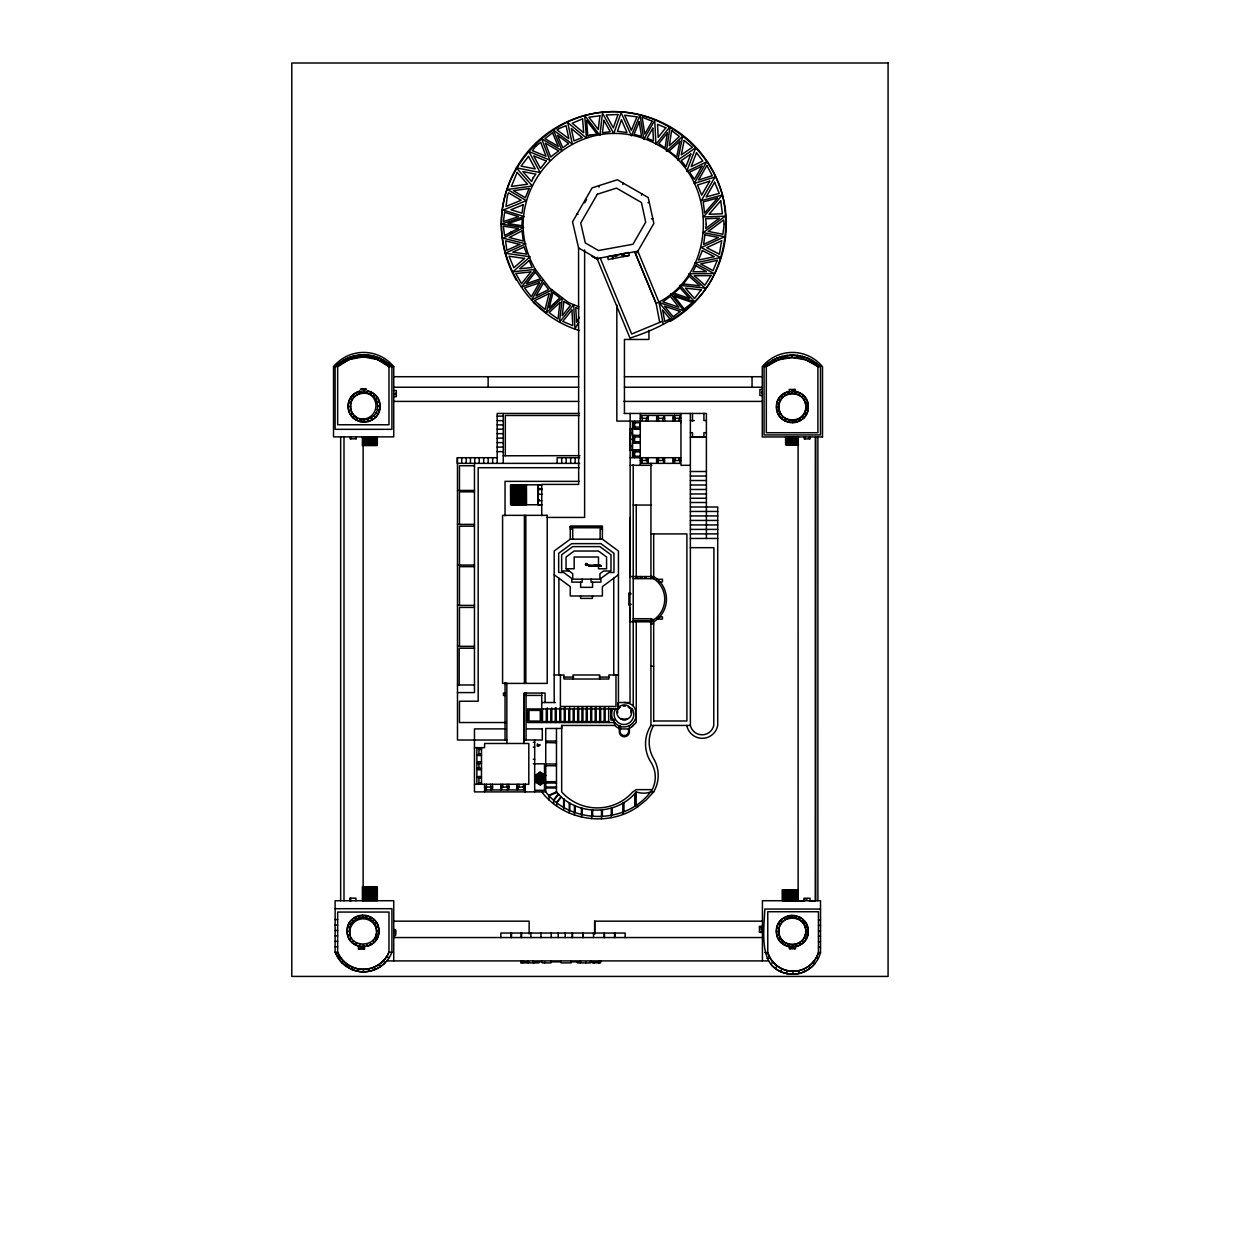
<?xml version="1.0" encoding="UTF-8"?>
<svg xmlns="http://www.w3.org/2000/svg" width="1260" height="1260" viewBox="0 0 1260 1260"><rect width="100%" height="100%" fill="white"/><g stroke="black" fill="none" stroke-linecap="round" stroke-linejoin="round"><path stroke-width="1.5" d="M634.646 427.093L640.269 427.093L640.269 422.746L634.646 422.746L634.646 421.092M640.269 422.746L640.269 421.092L640.269 428.904L634.646 428.904L634.646 422.084L632.552 422.084L632.552 450.245L640.269 449.977L632.552 449.977M680.935 422.746L680.935 421.092L616.833 421.092L616.833 304.967M524.286 693.095L524.176 743.479L524.286 693.047L545.076 693.063L545.076 702.529M623.92 811.582L623.984 802.384M524.192 739.982L542.288 740.014L542.288 728.469M653.688 791.894L650.932 791.894A21.247 21.247 0 0 1 636.253 791.894L636.142 805.298L638.08 806.51L646.427 799.785L653.688 791.894A32.744 32.744 0 0 0 653.688 758.709A32.839 32.839 0 0 1 653.688 725.445M512.096 232.675L510.772 232.108L510.331 233.163M792.115 357.462L805.817 359.825L817.913 366.644L817.913 432.731L766.316 432.731L766.316 366.644A40.871 40.871 0 0 1 817.913 366.644L820.481 366.644A40.099 40.099 0 0 0 764.064 366.644L766.316 366.644L778.428 359.825L792.115 357.462L792.272 355.036L807.518 358.06L820.481 366.644L820.481 434.936L764.064 434.936L764.064 366.644L777.026 358.06L792.272 355.036M363.321 356.879L377.039 359.399L388.978 366.644L388.978 424.762L337.664 424.762L337.664 366.644A38.587 38.587 0 0 1 388.978 366.644L393.734 366.644L393.734 436.873L333.522 436.873L333.522 366.644L337.664 366.644L349.587 359.399L363.321 356.879L363.526 354.737L378.913 357.824L391.923 366.644L391.923 429.329L335.113 429.329L335.113 366.644L348.122 357.824L363.526 354.737M348.217 406.634C346.988 386.269 380.268 385.544 379.937 405.94C381.15 426.305 347.886 427.03 348.217 406.634L350.564 406.586C350.28 423.943 378.614 423.328 377.591 405.988C377.858 388.615 349.524 389.245 350.564 406.586M347.161 931.361C345.949 910.996 379.213 910.271 378.882 930.667C380.095 951.032 346.831 951.757 347.161 931.361L349.508 931.313C349.24 948.686 377.575 948.056 376.535 930.715C376.819 913.358 348.484 913.972 349.508 931.313M776.522 407.201C775.294 386.851 808.573 386.127 808.243 406.508C809.456 426.872 776.192 427.597 776.522 407.201L778.869 407.153C777.83 389.812 806.164 389.198 805.896 406.57C806.92 423.911 778.585 424.526 778.869 407.153M776.428 931.581C775.215 911.216 808.479 910.492 808.148 930.888C809.377 951.253 776.097 951.977 776.428 931.581L778.774 931.534C777.751 914.193 806.085 913.563 805.802 930.935C806.841 948.276 778.507 948.89 778.774 931.534M820.528 909.074L764.804 909.074C763.796 933.975 757.481 972.893 792.666 974.185L793.107 971.287C804.478 971.303 815.11 963.443 818.449 952.56L818.449 911.736L767.765 911.736L767.765 952.56C771.088 963.443 781.735 971.303 793.107 971.287M335.113 908.696L391.923 908.696L391.923 952.198C386.899 965.79 371.621 974.216 357.446 971.208L357.887 968.83C348.941 966.987 341.208 960.624 337.664 952.198L337.664 912.067L388.978 912.067L388.978 952.198C384.142 964.168 370.534 971.444 357.887 968.83M360.297 421.69L360.864 419.407A13.514 13.514 0 0 0 364.361 419.8L364.423 422.147M359.257 946.433L359.809 944.134M366.235 917.894L366.802 915.611M788.602 422.273L789.169 419.99M795.595 393.734L796.147 391.45A15.86 15.86 0 0 1 805.565 415.674A15.86 15.86 0 0 1 779.578 416.241A15.86 15.86 0 0 1 787.941 391.624L788.602 393.892A13.514 13.514 0 0 0 783.043 416.619L781.405 418.32M789.075 944.354L788.524 946.638A15.86 15.86 0 0 1 778.381 923.596A15.86 15.86 0 0 1 803.266 919.769L801.644 921.469M795.501 918.099L796.068 915.815L795.202 918.067M533.358 302.432L546.273 312.827L552.038 289.91L531.531 300.037L543.265 279.704L521.53 286.996L535.358 269.388C489.919 190.228 579.931 100.201 659.106 145.656C719.129 177.487 717.995 274.759 656.098 303.44L634.709 251.764L656.098 303.44L659.72 322.402M796.761 357.73L797.47 355.383M593.066 566.039L589.491 565.945L601.225 565.803L589.333 566.008L588.467 565.772L600.516 565.772L589.27 565.913L586.908 564.48M792.666 974.185C805.471 974.2 817.362 964.987 820.528 952.56L820.528 900.727L762.426 900.727L762.426 960.908M367.983 357.163L368.77 355.084M786.398 973.492L787.516 970.704M586.467 564.543L587.097 564.48M593.318 565.834L590.341 565.913L593.019 565.661M595.948 565.252C582.136 567.677 597.429 563.866 601.225 565.803M393.734 960.908L393.734 900.727L335.113 900.727L335.113 952.198L341.602 962.482L351.603 969.397L352.69 967.255M600.862 565.519L588.766 565.567L593.208 565.724L591.255 565.645M592.846 256.741L595.712 258.3M596.657 258.82L597.508 257.26M589.318 565.724L591.113 565.724L589.333 566.008M356.438 420.194L357.572 418.131A13.514 13.514 0 0 1 367.29 393.151L367.841 390.868A15.86 15.86 0 0 1 377.26 415.091A15.86 15.86 0 0 1 351.272 415.658A15.86 15.86 0 0 1 359.635 391.057L360.297 393.309M370.566 394.443L371.7 392.38M355.399 944.921L356.517 942.858M369.526 919.17L370.661 917.107M590.436 565.992L589.585 565.772L590.656 565.787M784.744 420.777L785.878 418.714M798.887 395.01L800.005 392.947M784.665 945.142L785.783 943.078M798.793 919.39L799.927 917.327M650.932 621.117L650.932 725.445A34.114 34.114 0 0 0 650.932 762.269A27.452 27.452 0 0 1 652.239 789.642C628.362 824.639 571.442 825.284 545.737 791.894L545.737 728.469L561.629 728.469L561.629 725.445L614.817 725.445A12.663 12.663 0 0 0 620.629 728.942M584.672 202.844L586.577 199.553M622.818 184.432L623.495 183.283M641.45 195.19L642.127 194.04M579.411 317.268L576.576 322.166L575.726 307.629L578.718 308.857M578.671 322.402L575.017 328.718L573.631 304.668L559.487 322.292L562.306 297.785L546.273 312.827M636.899 252.819L653.846 223.445L648.223 197.568L617.384 179.755L592.153 187.834L572.544 221.791L578.56 247.905L578.671 484.407L541.737 484.407L541.737 515.639M801.344 358.517L802.588 356.391M780.413 971.444L782.192 968.94M372.582 358.013L373.936 356.123M537.5 744.298L538.603 745.92L537.233 744.188M683.203 284.051L689.157 276.286L699.946 285.831L683.266 283.957M558.385 793.847L553.644 799.927L553.644 803.549M561.125 796.635L556.699 802.305L556.699 806.006M553.959 800.179L558.7 794.162M556.983 802.525L561.409 796.918M631.953 726.61L636.253 722.484L636.253 622.33M346.248 966.436L347.886 964.672M538.02 744.518L538.036 746.172L538.65 744.471M353.099 417.753L354.721 416.052M373.417 396.522L375.039 394.821M801.722 397.105L803.344 395.404M352.044 942.48L353.682 940.779M372.361 921.249L374 919.548M781.326 942.7L782.948 941A13.514 13.514 0 0 0 805.423 934.447L807.707 934.999M805.817 359.825L807.518 358.06M657.342 619.164L659.578 616.849M589.349 565.567L591.192 565.992M636.253 791.894C616.723 816.165 575.993 816.165 556.463 791.894L556.463 728.469M535.988 775.94L539.926 772.348L545.737 775.514M775.042 968.153L777.341 966.105M377.039 359.399L378.913 357.824M538.256 746.235L538.823 746.093M596.705 257.717L629.984 338.089C662.398 327.663 693.646 310.7 711.207 280.334C725.303 254.205 729.288 223.87 722.437 194.985C709.301 147.042 663.532 111.904 613.809 111.636C553.612 111.258 500.96 163.91 501.338 224.107C501.842 271.467 533.657 316.843 579.458 330.561M650.932 621.826L656.208 617.872A24.727 24.727 0 0 0 656.208 580.513L650.932 576.56M633.213 464.735L633.213 705.884A12.931 12.931 0 0 1 633.213 722.531A11.828 11.828 0 0 1 614.77 722.531L527.515 722.531L527.515 708.955L618.44 708.955L618.44 551.029L602.39 539.17L570.26 539.17L554.195 551.029L554.195 702.529M618.44 574.749L602.39 586.609L602.39 595.98L570.26 595.98L570.26 586.609L554.195 574.749M810.101 361.636L812.212 360.344M536.114 781.058L534.838 781.846L534.681 775.546L540.067 772.254L545.895 775.435L544.588 776.207L540.115 773.766L536.004 776.255L536.114 781.058L540.335 783.373L544.588 780.775L544.588 776.207M537.201 776.633L540.13 774.837L543.406 776.633L543.485 780.349L540.319 782.287L537.201 780.586L537.201 776.633L539.312 777.83L539.312 779.326L537.201 780.586M539.312 777.83L540.13 774.837M543.485 780.349L541.343 779.184L541.312 777.892L543.406 776.633M540.319 782.287L540.256 779.845L541.343 779.184M341.602 962.482L343.665 961.222M350.5 414.509L352.517 413.296M375.622 399.278L377.638 398.05M778.822 415.091L780.822 413.863M803.927 399.845L805.943 398.632M349.461 939.251L351.477 938.023M374.582 924.005L376.582 922.777M778.727 939.456L780.743 938.243M803.848 924.226L805.849 922.997A15.86 15.86 0 0 1 794.02 947M638.08 806.51C608.423 827.647 563.787 820.874 541.737 791.894M773.215 962.309L770.506 963.758A28.76 28.76 0 0 0 814.826 963.758L812.999 962.309M381.308 361.321L383.639 360.187M593.87 565.85L595.24 564.968L600.847 566.087M593.68 565.724L595.161 565.047C607.887 565.378 589.806 566.323 587.317 565.015M549.344 795.69L556.904 792.335M556.463 791.894L548.887 795.202L548.982 799.785M662.665 321.174L631.669 334.01L600.217 258.017M593.917 565.677L601.099 565.693M348.847 410.728L351.099 410.067M377.039 402.507L379.307 401.845M777.152 411.295L779.404 410.634M805.36 403.074L807.613 402.412M347.791 935.456L350.044 934.794M378.252 926.572L376 927.234A13.514 13.514 0 0 0 349.902 927.801L347.618 927.25M777.058 935.676L779.31 935.014M805.266 927.454L807.518 926.793M814.149 363.919L816.543 363.226M337.837 957.663L340.216 957.001M767.041 958.466L769.97 957.726M591.491 565.63L589.034 565.645M385.308 363.746L387.986 363.148M647.923 202.734L649.278 202.435M651.42 218.878L652.79 218.594M614.99 256.441L617.101 256.032M621.542 255.166L622.377 255.008M624.487 255.827L628.378 255.654M632.552 450.151L634.646 449.773M503.26 455.789L579.915 455.663M360.565 946.717L362.014 946.701M377.591 405.988L379.937 405.94M805.896 406.57L808.243 406.508M376.535 930.715L378.882 930.667M805.802 930.935L808.148 930.888M798.525 436.826L785.594 436.858L785.61 444.859L798.556 444.827M541.926 504.74L510.599 504.835L510.536 484.895L541.863 484.785L537.894 484.785L537.894 504.74L541.737 504.74M613.321 258.536L613.289 257.418M393.734 376.709L578.671 376.709M624.44 376.709L762.269 376.709M393.734 387.245L578.671 387.245M624.44 387.245L762.269 387.245M360.423 389.167L366.565 389.167M762.269 389.419L759.906 389.419L759.906 395.545L762.269 395.545M393.734 390.521L396.317 390.521L396.317 396.648L393.734 396.648M791.312 390.647L792.808 390.647M794.399 390.647L794.556 389.434M393.734 401.404L578.718 401.404M623.637 401.404L762.269 401.404M579.395 413.453L497.18 413.453L497.18 463.365M624.298 413.453L706.403 413.453L706.403 538.461M579.38 415.485L505.307 415.485L505.307 455.663M680.369 415.438L673.958 415.438L673.958 418.336M497.18 416.147L503.26 416.131M640.269 418.336L648.238 418.336M656.665 418.336L664.634 418.336M672.997 418.336L680.967 418.336M690.37 420.556L694.244 420.556M706.403 420.556L703.915 420.556L703.915 413.453M497.18 420.635L503.26 420.635M632.552 422.714L634.646 422.714M497.18 424.888L503.26 424.888M632.552 427.534L633.433 427.534M632.552 428.164L634.646 428.164M640.269 428.731L629.874 428.731L629.874 450.245L634.646 450.245M497.18 429.172L503.26 429.172M629.874 429.471L630.835 429.471L630.835 433.676M690.37 432.7L692.496 432.7L692.496 437.267M706.403 432.7L703.915 432.7L703.915 437.267M629.874 433.472L630.835 433.472M497.18 433.66L503.26 433.66M629.874 433.676L632.552 433.534M629.874 434.416L629.874 444.796M629.874 435.283L630.835 435.283M632.552 435.377L640.269 435.377M632.552 436.291L634.646 436.291M632.552 436.921L633.433 436.921M634.646 436.937L640.269 436.937M690.37 437.267L706.403 437.267M497.18 438.134L503.26 438.134M356.107 438.811L356.107 436.873L356.17 438.811L350.044 438.811L350.044 436.873M629.874 439.283L631.355 439.283L629.874 440.008M632.552 441.74L640.269 441.677M632.552 442.37L634.646 442.37M497.18 442.622L503.26 442.622M632.552 443.11L640.269 443.11M629.874 443.93L630.835 443.93M629.874 445.363L630.835 445.363L630.835 449.678L629.874 449.678M629.874 445.725L632.552 445.678M497.18 447.095L503.26 447.095M634.646 450.891L632.552 450.891L632.552 456.986L634.646 456.986M632.552 451.521L640.269 451.584L634.646 451.568M497.18 451.631L503.26 451.631M634.646 456.277L640.269 456.277M632.552 456.356L633.433 456.356M497.18 457.711L457.238 457.711L457.238 463.365L579.647 463.365M579.647 457.711L557.125 457.711L557.125 463.365M630.158 457.711L680.935 457.711M640.269 460.467L648.238 460.467M656.617 460.467L664.571 460.467M672.966 460.467L680.935 460.467M630.158 465.318L651.892 465.318M690.37 465.318L680.967 465.318L680.967 413.453M474.469 465.759L459.459 465.759L459.459 490.439M579.332 467.712L478.17 467.712L478.17 701.221L459.459 701.221L459.459 722.531L506.126 722.531M690.37 471.508L706.403 471.508M690.37 476.044L706.403 476.044M690.37 480.517L706.403 480.517M579.191 481.367L505.04 481.367L505.04 515.797M690.37 485.005L706.403 485.005M537.894 485.494L538.445 488.801M538.445 488.565L541.737 488.628M537.894 489.51L542.209 489.51M690.37 489.478L706.403 489.478M457.49 490.439L474.469 490.439M537.894 490.376L538.587 494.314M474.469 491.857L459.459 491.857L459.459 524.38M690.37 493.967L706.403 493.967M537.894 494.298L542.209 494.298M537.894 495.07L537.894 499.023M690.37 498.267L706.403 498.267M538.445 499.606L539.343 499.606M537.894 499.905L538.445 489.51M537.894 500.771L541.737 500.771M690.37 502.504L706.403 502.504M537.894 504.063L538.445 500.74M633.213 505.055L650.932 505.055M690.37 506.992L717.712 507.008L717.712 725.445A15.719 15.719 0 0 1 686.794 725.445M690.37 511.45L717.712 511.45M690.37 515.938L717.712 515.938M546.966 517.435L584.624 517.435L584.624 249.874M630.158 517.435L629.858 621.826L653.688 621.826A26.444 26.444 0 0 0 653.688 576.56L653.688 533.657M690.37 520.443L717.712 520.443M457.49 524.38L474.469 524.38M690.37 524.932L717.712 524.932M474.469 526.192L459.459 526.192L459.459 565.063M570.26 526.585L602.39 526.585M570.26 527.625L571.442 527.625M601.256 527.625L602.39 527.625M570.26 529.121L571.442 529.121M601.256 529.121L602.39 529.121M690.37 529.405L717.712 529.405M650.932 533.909L686.889 533.909L686.889 720.988L653.688 720.988M690.37 533.878L717.712 533.878M690.37 538.461L717.712 538.461M690.37 547.675L713.9 547.675L713.759 725.445A11.986 11.986 0 0 1 690.37 725.445L650.932 725.445M585.459 564.48L587.365 564.48M457.49 565.063L474.469 565.063M474.469 566.669L459.459 566.669L459.459 605.383M566.055 568.764L574.166 568.764L574.166 557.014L598.484 557.014L598.484 568.764L606.58 568.764L606.58 557.014L598.484 551.029L574.166 551.029L566.055 557.014L566.055 568.764L572.717 573.678L572.717 579.159L599.933 579.159L599.933 573.678L603.572 570.985L610.99 570.985L610.99 554.794L599.933 546.62L572.717 546.62L561.645 554.794L561.645 570.985L569.079 570.985M629.858 576.56L653.688 576.56M633.213 578.671L653.688 578.671M656.696 579.301L662.461 579.301L662.461 581.931L658.618 581.931M629.858 592.987L628.882 592.987L628.882 605.131L629.858 605.131M628.882 593.87L631.181 593.87M628.882 604.249L631.181 604.249M457.49 605.383L474.469 605.383M474.469 607.414L459.459 607.414L459.459 646.333M629.858 607.509L630.047 702.529L618.109 702.529L618.109 707.112M658.618 616.849L662.461 616.849L662.461 619.085L656.696 619.085M633.213 618.707L650.932 618.707L653.688 619.715M633.213 620.597L650.932 620.597L650.932 618.707M650.932 623.842L653.688 623.842M650.932 624.094L650.192 621.117M457.49 646.333L474.469 646.333M474.469 648.207L459.191 648.207L459.191 684.967M650.932 666.209L653.688 666.209M554.195 674.998L563.992 674.998L563.992 679.014L608.895 679.014L608.895 674.998L618.44 674.998M563.992 677.092L573.757 677.092M599.13 677.092L608.895 677.092M457.49 684.967L474.469 684.967M457.49 692.591L474.469 692.591L474.469 463.365M505.04 693.047L503.449 693.047L503.449 695.41L505.04 695.41M526.05 695.41L541.737 695.41M541.737 702.529L555.471 702.529M610.942 709.821L610.942 717.853M614.644 720.043L610.942 720.043L610.942 708.372M546.304 721.57L542.493 721.57L542.493 708.955M550.793 721.57L547.312 721.57L547.312 707.837M555.266 721.57L551.801 721.57L551.801 707.837M559.755 721.57L556.274 721.57L556.274 707.837M564.26 721.57L560.747 721.57L560.747 707.837M568.733 721.57L565.267 721.57L565.267 707.837M573.19 721.57L569.74 721.57L569.74 707.837M577.678 721.57L574.213 721.57L574.213 707.837M581.931 721.57L578.687 721.57L578.687 707.837M586.231 721.57L582.939 721.57L582.939 707.837M590.704 721.57L587.302 721.57L587.302 707.837M595.192 721.57L591.712 721.57L591.712 707.837M599.665 721.57L596.201 721.57L596.201 707.837M604.154 721.57L600.673 721.57L600.673 707.837M608.674 721.57L605.162 721.57L605.162 707.837M620.172 725.791L619.306 725.791L619.306 732.06A5.072 5.072 0 0 0 624.346 736.753A5.072 5.072 0 0 0 629.401 732.06L629.401 725.602M619.306 727.004L621.038 727.004M505.465 728.894L474.469 728.894L474.469 791.894L545.737 791.894M526.79 728.894L542.288 728.894M619.306 728.957L629.401 728.957M506.866 740.014L457.49 740.014L457.49 457.711M545.737 741.053L556.463 741.053M533.279 742.329L534.681 742.329M533.279 747.133L534.681 747.133M474.469 747.652L484.58 747.652L484.58 743.479L528.806 743.479L528.806 784.287L474.469 784.287M478.958 748.645L476.878 748.645L476.878 754.74L478.958 754.74M478.958 754.047L481.477 754.047M481.477 755.465L476.878 755.465L476.878 761.938L481.477 761.938M533.279 759.26L534.681 759.26M478.958 762.867L476.878 762.867L476.878 768.947L478.958 768.947M476.878 763.497L481.477 763.497M533.279 763.828L544.493 763.828L544.493 775.168M545.737 764.001L556.463 764.001M545.737 765.733L556.463 765.733M476.878 768.317L481.477 768.238M481.477 769.671L476.878 769.671L476.878 776.554L481.477 776.554M478.958 777.467L476.878 777.467L476.878 783.547L478.958 783.547M478.958 778.144L481.477 778.144M545.737 781.673L556.463 781.673M536.083 781.94L534.681 781.94L540.383 784.87L540.335 783.373M478.958 782.854L481.477 782.854M545.737 783.011L556.463 783.011M484.58 787.043L492.55 787.043M500.913 787.043L508.882 787.043M517.246 787.043L525.278 787.043M545.737 787.043L556.463 787.043M545.737 787.988L556.463 787.988M652.239 789.642L636.253 789.642L632.803 791.894A47.502 47.502 0 0 1 561.677 791.894L561.677 725.445M500.913 789.941L500.913 784.287L500.929 789.941L492.55 789.941L492.55 784.287M517.246 789.941L517.246 784.287L517.277 789.941L508.882 789.941L508.882 784.287M534.681 790.288L544.493 790.288L544.493 782.728M804.904 900.081L805.88 900.081M806.494 900.081L807.503 900.081M804.731 900.79L782.224 900.727L782.192 889.843L798.115 889.781L798.131 900.679L798.084 436.952M809.251 900.79L815.535 900.79L815.535 436.952L815.472 900.79L809.613 900.774M335.113 919.564L337.664 919.564M818.449 919.942L820.528 919.942M393.734 921.17L529.137 921.17L529.137 933.912M762.426 921.17L594.61 921.17L594.61 933.912M335.113 925.013L337.664 925.013M818.449 925.375L820.528 925.375M762.426 926.32L759.449 926.32L759.449 932.447L762.426 932.447M759.449 927.124L761.182 927.124M393.734 929.565L395.545 929.565L395.545 935.692L393.734 935.692M393.734 930.368L395.545 930.368M335.113 930.447L337.664 930.447M395.545 930.888L395.545 934.385M818.449 930.809L820.528 930.809M759.449 931.644L761.182 931.644M335.113 935.881L337.664 935.881M818.449 936.259L820.528 936.259M393.734 937.55L762.426 937.55M335.113 941.314L337.664 941.314M818.449 941.692L820.528 941.692M335.113 946.764L337.664 946.764M794.462 946.732L794.635 948.764M818.449 947.126L820.528 947.126M790.571 947.63L790.115 948.764M791.39 947.63L792.871 947.63M360.533 947.819L362.943 947.819M359.73 948.071L359.273 949.158M360.533 948.071L362.943 948.071M391.923 952.198L388.978 952.198A27.752 27.752 0 0 1 337.664 952.198L335.113 952.198A30.366 30.366 0 0 0 385.434 962.482L382.961 961.222M764.804 952.56L767.765 952.56A26.507 26.507 0 0 0 818.449 952.56L820.528 952.56M386.662 960.908L768.631 960.908M520.742 961.868L528.68 961.868M533.327 961.868L542.131 961.868M550.998 961.868L561.062 961.868M571.126 961.868L580.435 961.868M590.436 961.868L598.941 961.868M592.184 962.892L600.61 962.892L600.61 960.908M799.832 900.79L803.738 900.742M545.737 742.549L556.463 742.817M539.579 744.849L540.383 745.069M600.642 565.96L593.838 566.134M600.973 565.976L593.775 566.055L601.13 565.866L597.854 565.157M386.411 957.001L389.198 957.663M776.963 403.09L779.247 403.641M788.602 393.892A13.514 13.514 0 0 1 805.502 410.067L807.786 410.634M348.658 402.507L350.941 403.074M377.197 409.5L379.481 410.051M776.885 927.454L779.168 928.022M376.157 934.227L378.441 934.778M339.05 363.148L341.334 363.746M351.603 969.397L357.446 971.208M767.986 363.226L770.081 363.919M816.244 957.726L818.291 958.466M578.907 306.857L568.512 302.542L549.754 288.146L535.358 269.388L512.883 271.814L530.129 256.772L505.181 253.213L525.83 243.889L503.197 238.187L523.688 227.572L501.338 224.107L524.207 216.578L503.197 210.058L526.302 200.655L507.465 189.457L532.366 186.023L516.411 167.863L540.146 172.557L528.916 151.578L549.754 160.052L541.706 138.883L562.039 150.617L553.313 129.969L572.339 144.065L567.693 122.504L586.483 138.206L584.703 115.463L599.902 135.34L602.469 113.132L613.809 133.513L621.133 112.597L631.433 135.828L639.985 115.085L643.797 139.309L654.743 120.361L655.893 144.317L670.037 126.693L666.43 151.279L682.621 136.348L677.864 160.052L695.756 147.735L686.637 171.486L706.639 161.91L694.197 183.472L714.987 176.967L701.3 200.655L722.437 194.985L703.458 216.956L725.224 216.169L703.269 232.596L724.61 236.707L701.3 247.543L720.641 257.56L694.89 263.041L714.01 273.546L688.921 273.751L705.191 288.162L680.022 285.343L694.638 301.912L670.603 293.722L683.991 310.795L659.106 302.542L637.828 251.197L597.067 258.584L578.56 247.905M540.193 777.278L541.312 777.892M534.681 775.546L536.004 776.255M539.312 779.326L540.256 779.845M591.885 256.205L597.823 259.45M778.475 399.231L780.538 400.365M804.226 413.359L806.29 414.493M350.17 398.648L352.217 399.782M375.921 412.776L377.984 413.91M778.381 923.596L780.444 924.73M804.132 937.739L806.195 938.857M349.114 923.375L351.178 924.509M374.866 937.519L376.929 938.653M544.588 780.775L545.895 781.515L540.225 784.964L536.067 781.499M577.111 213.885L577.994 214.405M343.413 360.187L345.334 361.321M772.333 360.344L774.128 361.636M378.756 964.672L380.788 966.436M780.916 395.892L782.617 397.514M802.148 416.209L803.848 417.832M352.611 395.309L354.312 396.932M373.842 415.627L375.527 417.249M780.822 920.257L782.523 921.895M802.053 940.574L803.754 942.197M351.556 920.036L353.257 921.674M372.787 940.354L374.488 941.992M348.122 357.824L349.587 359.399M672.919 319.284L659.106 302.542L663.264 324.308M802.447 920.619L804.856 923.611M777.026 358.06L778.428 359.825M808.857 966.105L810.29 968.153M373.952 967.255L375.433 969.397M784.145 393.293L785.374 395.309M799.391 418.415L800.604 420.43M784.067 917.674L785.279 919.674M799.297 942.779L800.525 944.795M355.84 392.726L357.068 394.726M371.086 417.832L372.298 419.848M354.784 917.453L356.013 919.469M370.03 942.575L371.259 944.575M353.099 356.123L354.044 358.013M781.956 356.391L782.885 358.517M613.51 719.192L614.77 725.445M368.739 968.83L369.605 971.208M804.022 968.94L804.919 971.444M598.626 185.755L599.083 187.173M796.163 419.832L796.824 422.084M787.846 916.004L788.508 918.256A13.514 13.514 0 0 0 782.948 941M796.068 944.212L796.73 946.465M367.857 419.265L368.518 421.517M358.58 915.784L359.242 918.036M366.802 943.992L367.463 946.244A15.86 15.86 0 0 0 376.079 922.005A15.86 15.86 0 0 0 350.359 921.454A15.86 15.86 0 0 0 357.919 946.039M623.999 253.496L624.598 256.378M623.149 253.654L623.7 256.552M612.077 255.811L612.644 258.709M358.265 355.084L358.643 357.163M787.075 355.383L787.469 357.73M798.683 970.704L798.95 973.492M363.321 969.365L363.526 971.822M540.067 772.254L540.115 773.766M792.036 390.994L792.083 393.356M792.682 420.367L792.729 422.714M791.942 915.374L791.989 917.721M792.587 944.748L792.635 947.095M363.731 390.427L363.778 392.773M362.675 915.154L362.723 917.5M363.321 944.528L363.368 946.874M646.364 457.711L646.396 460.467M797.533 436.826L797.564 444.827M796.54 436.826L796.572 444.827M795.548 436.826L795.564 444.827M797.123 889.796L797.155 900.679M794.556 436.826L794.572 444.827M796.131 889.796L796.163 900.679M793.548 436.842L793.58 444.843M795.139 889.796L795.17 900.679M792.556 436.842L792.587 444.843M794.131 889.796L794.178 900.695M791.563 436.842L791.595 444.843M793.138 889.796L793.186 900.695M790.571 436.842L790.587 444.843M792.146 889.812L792.178 900.695M789.563 436.858L789.595 444.859M791.154 889.812L791.185 900.695M788.571 436.858L788.602 444.859M790.146 889.812L790.193 900.695M787.579 436.858L787.61 444.859M789.154 889.812L789.201 900.711M786.587 436.858L786.618 444.859M788.162 889.828L788.193 900.711M787.169 889.828L787.201 900.711M786.177 889.828L786.208 900.711M785.169 889.828L785.216 900.727M784.177 889.828L784.224 900.727M783.184 889.843L783.216 900.727M526.459 484.832L526.523 504.787M525.467 484.832L525.53 504.787M524.475 484.832L524.506 504.787M523.467 484.848L523.546 504.803M522.475 484.848L522.553 504.803M521.483 484.848L521.545 504.803M520.49 484.848L520.553 504.803M519.498 484.864L519.561 504.819M518.49 484.864L518.569 504.819M517.498 484.864L517.577 504.819M516.505 484.864L516.568 504.819M515.513 484.864L515.576 504.819M514.521 484.88L514.584 504.835M513.513 484.88L513.592 504.835M512.521 484.88L512.599 504.835M511.528 484.88L511.591 504.835M817.882 436.952L817.882 900.727M810.274 436.952L810.274 438.874L804.148 438.874L804.148 436.952M810.054 900.79L810.054 898.238L803.927 898.238L803.927 900.79M809.471 436.952L809.471 438.874M804.951 436.952L804.951 438.874M795.359 392.584L795.359 389.434L789.232 389.434L789.232 392.584M795.438 945.961L795.438 948.764L789.311 948.764L789.311 945.961M761.623 391.97L761.623 392.994M761.182 928.399L761.182 929.896M752.047 376.709L752.047 387.245M704.954 437.267L691.346 437.267M692.496 413.453L692.496 421.155M690.37 413.453L690.37 725.445M680.038 415.438L680.038 418.336M680.022 460.467L680.022 463.365L673.927 463.365L673.927 460.467M679.108 418.336L679.093 421.092M678.904 457.711L678.904 460.467M675.281 457.711L675.281 460.467M674.809 418.336L674.809 421.092M674.588 415.438L674.761 421.092M674.557 460.467L674.557 463.365M674.289 415.438L674.289 418.336M672.997 421.092L672.997 415.438L664.619 415.438L664.634 421.092M672.966 457.711L672.966 463.365L664.571 463.365L664.571 457.711M663.705 418.336L663.705 415.438L657.625 415.438L657.625 418.336M663.658 460.467L663.658 463.365L657.578 463.365L657.61 460.467M662.791 418.336L662.791 421.092M662.713 457.711L662.713 460.467M658.255 415.438L658.492 421.092M658.444 457.711L658.444 460.467M658.24 460.467L658.208 463.365M656.665 421.092L656.665 415.438L648.27 415.438L648.238 421.092M656.617 457.711L656.617 463.365L648.238 463.365L648.238 457.711M653.688 621.826L653.688 721.539M650.932 463.365L650.932 578.56M648.947 330.214L648.947 339.46L624.44 339.46L624.44 413.453M647.309 418.336L647.309 415.438L641.23 415.438L641.23 418.336M647.309 460.467L647.309 463.365L641.23 463.365L641.23 460.467M646.396 418.336L646.396 421.092M646.27 576.56L646.27 578.135M645.104 576.56L645.104 578.135M642.285 418.336L642.285 421.092M642.096 457.711L642.096 460.467M641.86 415.438L641.86 418.336M641.86 459.601L641.86 463.365M641.749 576.56L641.749 578.135M640.427 576.56L640.427 578.135M640.269 413.453L640.269 465.318M637.623 576.56L637.623 578.135M636.253 505.055L636.253 577.379M636.095 576.56L636.095 578.135M634.646 435.377L634.646 443.11M634.646 449.977L634.646 457.711M634.772 793.39L634.772 806.069M633.433 423.155L633.433 427.376M633.433 437.078L633.433 441.315M633.433 451.962L633.433 456.199M630.158 413.453L630.158 428.731M630.158 444.796L630.158 576.56M628.567 728.957L628.567 732.06A4.347 4.347 0 0 1 620.014 732.06L620.014 727.004M626.929 718.468L626.929 719.428L621.841 719.428L621.841 718.468M625.826 719.428L622.849 719.428M625.149 937.55L625.149 933.046L604.453 933.046L604.453 937.55M622.849 802.998L622.849 814.259M615.983 674.998L615.983 706.466L560.401 706.466L560.401 674.998M615.085 933.046L615.085 937.55M614.502 933.046L614.502 937.55M613.746 578.214L613.746 674.998M612.202 807.817L612.202 815.157M611.273 808.18L611.273 817.598M608.674 707.837L608.674 722.531M604.202 937.55L604.202 933.046L500.834 933.046L500.834 937.55M604.154 707.837L604.154 722.531M602.39 539.17L602.39 526.176L570.26 526.176L570.26 539.17M602.39 809.912L602.39 816.464M601.524 809.975L601.524 818.764M600.138 539.17L600.138 527.783L578.545 527.751L572.702 527.751L572.702 539.17M599.728 679.014L599.728 674.998L573.001 674.998L573.001 679.014M599.665 707.837L599.665 722.531M598.941 960.908L598.941 962.892M595.192 707.837L595.192 722.531M594.767 921.17L594.767 933.912M594.011 961.868L594.011 962.892M593.523 933.046L593.554 937.55M592.641 810.07L592.641 816.338M592.578 582.136L592.578 587.333L580.639 587.333L580.639 582.136M592.515 595.98L592.515 598.405L580.577 598.405L580.577 595.98M591.712 810.007L591.712 818.606M591.066 579.159L591.066 582.136L600.91 582.136L600.91 578.434L608.958 572.497L613.966 572.497L613.966 553.298L600.91 543.643L571.741 543.643L558.668 553.298L558.668 572.497L563.692 572.497L571.741 578.434L571.741 582.136L582.151 582.136L582.151 579.159M590.704 707.837L590.704 722.531M590.609 960.908L590.609 962.892L577.458 962.892L577.458 961.868M586.42 563.535L586.42 565.441M586.231 707.837L586.231 722.531M585.853 961.868L585.853 962.892M582.246 808.353L582.246 814.653M581.931 707.837L581.931 722.531M581.443 808.18L581.443 816.968M580.435 960.908L580.435 962.892M577.678 707.837L577.678 722.531M575.143 457.711L575.143 463.365M575.111 805.786L575.111 812.495M574.387 805.502L574.387 814.984M573.19 709.474L573.19 722.531M572.465 933.046L572.465 937.55M572.308 933.046L572.308 937.55M571.126 960.908L571.126 962.892L561.062 962.892L561.062 960.908M570.654 457.711L570.654 463.365M569.851 802.998L569.851 810.464M569.252 802.667L569.252 812.952M568.733 709.474L568.733 722.531M566.181 457.711L566.181 463.365M565.189 933.046L565.189 937.55M564.26 707.837L564.26 722.531M564.228 799.155L564.228 807.392M563.63 798.714L563.63 810.18M561.692 457.711L561.692 463.365M559.755 707.837L559.755 722.531M558.889 578.214L558.889 674.998M558.196 933.046L558.196 937.55M555.266 707.837L555.266 722.531M551.219 933.046L551.219 937.55M550.998 960.908L550.998 962.892L542.131 962.892L542.131 960.908M550.793 709.474L550.793 722.531M546.304 708.955L546.304 722.531M544.666 961.868L544.666 962.892M541.737 693.063L541.737 722.531M540.981 933.046L540.981 937.55M538.902 961.868L538.902 962.892L520.742 962.892L520.742 960.908M534.681 740.014L534.681 791.894M533.878 961.868L533.878 962.892M533.327 960.908L533.327 962.892M530.885 933.046L530.885 937.55M528.113 960.908L528.113 962.892M526.05 693.095L526.05 740.014M525.83 515.34L525.83 683.408M524.396 515.34L524.396 683.408M524.302 787.043L524.302 789.941L518.207 789.941L518.207 787.043M523.672 787.043L523.672 789.941M523.483 784.287L523.483 787.043M522.727 960.908L522.727 962.892M522.302 960.908L522.302 962.892M521.577 933.046L521.577 937.55M521.12 933.046L521.12 937.55M519.025 784.287L519.025 787.043M511.466 933.046L511.466 937.55M510.93 933.046L510.93 937.55M507.953 787.043L507.953 789.941L501.874 789.941L501.874 787.043M507.323 787.043L507.323 789.941M506.835 683.03L506.866 743.479M507.008 784.287L507.008 787.043M505.04 682.589L505.04 740.014M503.26 413.453L503.26 463.365M502.787 784.287L502.787 787.043M492.644 457.711L492.644 463.365M491.62 787.043L491.62 789.941L485.541 789.941L485.541 787.043M490.99 787.043L490.99 789.941M490.707 784.287L490.707 787.043M488.171 457.711L488.171 463.365M488.14 376.709L488.14 387.245M486.407 784.287L486.407 787.043M486.171 787.043L486.171 789.941M484.58 784.287L484.58 791.894M483.698 457.711L483.698 463.365M481.477 747.652L481.477 784.287M479.209 457.711L479.209 463.365M478.958 747.652L478.958 755.465M478.958 761.938L478.958 769.671M478.958 776.554L478.958 784.287M474.737 457.711L474.737 463.365M470.437 457.711L470.437 463.365M466.184 457.711L466.184 463.365M461.695 457.711L461.711 463.365M395.199 393.089L395.199 394.569M377.307 436.873L377.307 445.473L362.376 445.473L362.392 436.873M377.307 900.727L377.307 886.725L362.376 886.725L362.376 900.727M376.315 436.873L376.315 445.473M376.315 886.725L376.315 900.727M375.322 436.873L375.322 445.473M375.322 886.725L375.322 900.727M374.33 436.873L374.33 445.473M374.33 886.725L374.33 900.727M373.322 436.873L373.322 445.473M373.322 886.725L373.322 900.727M372.33 436.873L372.33 445.473M372.33 886.725L372.33 900.727M371.338 436.873L371.338 445.473M371.338 886.725L371.338 900.727M370.345 436.873L370.345 445.473M370.345 886.725L370.345 900.727M369.353 436.873L369.353 445.473M369.353 886.725L369.353 900.727M368.345 436.873L368.345 445.473M368.345 886.725L368.345 900.727M367.353 436.873L367.353 445.473M367.353 886.725L367.353 900.727M366.361 436.873L366.361 445.473M366.361 886.725L366.361 900.727M365.746 389.167L361.242 389.167M365.368 436.873L365.368 445.473M365.368 886.725L365.368 900.727M364.597 946.213L364.597 949.158L358.454 949.158L358.454 946.213M364.361 436.873L364.361 445.473M364.361 886.725L364.361 900.727M363.778 946.433L363.778 949.158M363.368 436.873L363.368 445.473M363.368 886.725L363.368 900.727M363.132 436.873L363.132 900.727M355.966 900.727L355.966 898.175L349.839 898.175L349.839 900.727M350.847 436.873L350.847 438.811M350.642 898.175L350.642 901.357M343.996 436.873L343.996 900.727M340.673 436.873L340.673 900.727M633.213 725.445A12.663 12.663 0 0 1 629.024 728.374M614.77 722.531A12.694 12.694 0 0 1 613.069 708.372M623.984 702.529A14.38 14.38 0 0 1 633.213 705.884M615.825 708.419A10.3 10.3 0 0 0 615.825 719.98L617.589 722.043A9.434 9.434 0 0 0 630.378 722.043L631.37 720.988A10.553 10.553 0 0 0 632.11 708.403L629.827 708.262A8.08 8.08 0 0 0 628.189 707.081M618.77 708.262A8.08 8.08 0 0 1 620.408 707.081M623.275 706.135A8.08 8.08 0 0 1 625.306 706.135M617.62 712.892A6.725 6.725 0 0 1 617.762 710.482M630.819 710.482A6.725 6.725 0 0 1 630.961 712.892M335.113 366.644A39.816 39.816 0 0 1 391.923 366.644M333.522 366.644A38.981 38.981 0 0 1 393.734 366.644M805.502 410.067A13.514 13.514 0 0 1 783.043 416.619M368.928 393.797A13.514 13.514 0 0 1 359.21 418.777M788.508 918.256A13.514 13.514 0 0 1 805.423 934.447M350.248 936.101A13.514 13.514 0 0 1 364.691 918.886A13.514 13.514 0 0 1 375.07 938.81M516.411 280.334A112.471 112.471 0 0 1 557.582 126.693A112.471 112.471 0 0 1 711.207 167.863A112.471 112.471 0 0 1 670.037 321.505M559.944 302.463L558.038 319.048L549.108 312.637L559.944 302.463M563.85 301.455L562.212 315.756L570.465 305.471L563.85 301.455M599.87 115.778L598.279 129.465L588.908 117.212L599.87 115.778M603.902 120.346L602.469 132.725L610.218 131.702L603.902 120.346M504.63 212.294L503.401 221.618L518.569 216.625L504.63 212.294M507.433 195.599L506.016 206.404L521.105 200.261L508.583 192.811L507.433 195.599M523.136 204.766L522.034 213.176L510.93 209.727L523.136 204.766M522.349 218.831L521.861 225.713L507.985 223.555L522.349 218.831M539.579 778.381L540.839 778.712L539.579 778.381M704.891 234.832L703.631 244.377L718.515 237.463L704.891 234.832M706.261 224.107L705.694 228.47L719.365 218.232L705.553 218.736L706.261 224.107M721.634 240.755L719.413 254.205L706.797 247.669L721.634 240.755M724.185 224.107L722.846 234.25L708.277 231.446L723.634 219.964L724.185 224.107M667.296 132.977L665.091 147.987L658.791 143.577L667.296 132.977M671.596 130.52L669.344 145.751L679.376 136.489L671.596 130.52M679.88 141.23L676.715 156.98L669.107 151.153L679.88 141.23M684.164 140.49L681.282 154.854L692.417 147.215L684.164 140.49M549.108 293.548L545.108 309.456L534.539 300.731L549.108 293.548M552.998 292.635L549.139 307.975L559.865 297.895L552.998 292.635M538.178 745.636L537.233 745.762L538.178 745.636M617.998 114.518L613.321 127.874L606.154 114.975L617.998 114.518M621.432 119.905L617.447 131.276L627.023 132.536L621.432 119.905M690.827 154.004L685.944 166.698L681.25 160.587L690.827 154.004M696.496 152.775L691.205 166.556L702.812 160.996L696.496 152.775M636.946 116.849L631.37 130.379L624.645 115.227L636.946 116.849M639.198 121.795L634.032 134.332L641.497 136.379L639.198 121.795M517.167 172.431L511.371 186.448L527.53 184.228L517.167 172.431M533.263 177.597L531.625 181.55L522.884 171.596L535.894 174.163L533.263 177.597M529.153 188.512L525.341 197.726L513.45 190.669L529.153 188.512M695.866 265.813L692.937 271.75L706.466 271.64L695.866 265.813M702.403 250.535L698.449 260.064L714.294 256.709L702.403 250.535M710.955 275.609L704.907 285.185L694.244 275.735L710.955 275.609M717.255 260.379L713.002 270.648L700.702 263.891L717.255 260.379M539.296 282.949L531.31 296.777L524.522 287.91L539.296 282.949M543.485 282.886L536.004 295.848L548.698 289.579L543.485 282.886M597.319 194.245L580.718 223.02L585.286 242.912L598.469 250.519L632.961 244.267L645.703 222.185L641.434 202.514L616.486 188.118L597.319 194.245M652.192 121.228L644.774 134.08L642.112 117.148L652.192 121.228M652.837 128.189L647.057 138.206L653.452 140.852L652.837 128.189M702.04 166.178L694.465 179.282L689.503 172.179L702.04 166.178M706.876 165.517L698.512 180.022L712.278 175.707L706.876 165.517M709.695 181.204L701.678 195.095L697.505 185.015L709.695 181.204M714.625 182.275L706.183 196.906L719.24 193.41L714.625 182.275M535.815 146.097L532.318 150.649L546.005 156.209L540.729 142.317L535.815 146.097M528.507 156.413L521.073 166.099L535.201 168.903L528.507 156.413M546.257 160.996L540.477 168.541L533.705 155.893L546.257 160.996M680.101 287.863L673.958 293.17L689.441 298.447L680.101 287.863M701.127 289.894L694.528 298.494L685.393 288.13L701.127 289.894M692.559 302.542L684.212 309.015L674.258 296.305L692.559 302.542M530.775 271.924L521.545 283.689L515.797 273.546L530.775 271.924M535.342 272.16L526.365 283.594L540.477 278.854L535.342 272.16M571.914 310.039L562.763 321.457L572.812 325.615L571.914 310.039M665.831 127.78L658.161 137.324L657.547 124.346L665.831 127.78M717.538 198.072L704.639 212.987L703.19 201.915L717.538 198.072M720.704 200.812L709.081 214.263L722.405 213.775L720.704 200.812M586.026 563.535L585.459 564.874L586.813 565.441L587.365 564.086L586.026 563.535M586.199 563.96L586.624 565L586.199 563.96M524.522 258.426L513.828 267.75L509.056 256.221L524.522 258.426M529.247 260.521L519.734 268.821L532.145 267.482L529.247 260.521M552.557 132.82L544.934 138.663L558.29 146.38L552.557 132.82M558.716 128.693L557.093 129.938L568.843 138.647L566.039 125.653L558.716 128.693M558.637 150.838L550.62 156.996L545.36 143.168L558.637 150.838M567.614 144.097L562.779 147.814L557.487 135.277L568.764 143.624L567.614 144.097M670.288 296.273L662.949 301.896L678.809 307.156L670.288 296.273M669.989 318.953L664.792 321.457L662.602 310.007L669.989 318.953M680.148 311.44L673.202 316.78L664.54 306.274L680.148 311.44M540.178 776.538L538.666 777.467L538.666 779.704L540.272 780.586L542.005 779.53L541.957 777.514L540.178 776.538M518.269 228.454L504.567 235.557L503.338 226.139L518.269 228.454M521.955 230.879L509.197 237.494L523.294 241.038L521.955 230.879M519.734 244.44L506.819 250.252L505.575 240.865L519.734 244.44M524.081 247.039L512.773 252.126L526.712 254.126L524.081 247.039M582.592 118.897L572.213 123.197L583.679 132.788L582.592 118.897M582.151 137.545L573.977 140.931L571.3 128.473L582.151 137.545M589.963 135.135L587.822 136.033L586.593 120.424L597.13 134.19L589.963 135.135M628.708 252.567L607.603 256.678L608.17 259.576L629.275 255.481L628.708 252.567M481.477 749.322L478.958 749.322L481.477 749.322M888.08 63L291.784 63L291.784 976.421L888.08 976.421L888.08 63M822.496 436.952L762.269 436.952L762.269 366.644A38.981 38.981 0 0 1 792.383 352.422A38.934 38.934 0 0 1 822.496 366.676L822.496 436.952M547.202 515.34L502.583 515.34L502.583 683.408L547.202 683.408L547.202 515.34M540.272 710.419L528.98 710.419L528.98 721.067L540.272 721.067L540.272 710.419M525.278 791.894L525.231 784.287L525.278 791.894M582.955 937.55L582.955 933.046L582.892 937.55M620.566 718.798A7.466 7.466 0 0 0 631.764 712.325A7.466 7.466 0 0 0 620.566 705.852A7.466 7.466 0 0 0 620.566 718.798"/></g></svg>
